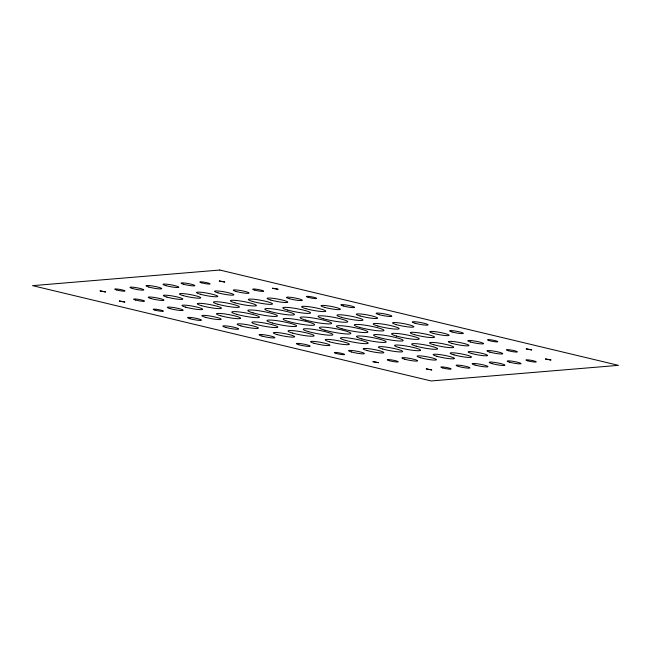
<?xml version="1.0" encoding="UTF-8"?>
<svg xmlns="http://www.w3.org/2000/svg" width="651" height="651" viewBox="0 0 651 651"><rect width="100%" height="100%" fill="white"/><g stroke="black" fill="none" stroke-linecap="round" stroke-linejoin="round"><path stroke-width="0.98" d="M100.14 290.932L105.568 291.941L100.14 290.932M119.361 301.014L124.78 302.031L119.361 301.014M219.314 280.988L224.741 282.005L219.314 280.988M272.574 288.23L278.001 289.247L272.574 288.23M373.031 361.671L378.459 362.68L373.031 361.671M426.299 368.914L431.719 369.931L426.299 368.914M526.252 348.887L531.68 349.904L526.252 348.887M545.465 358.978L550.892 359.987L545.465 358.978M219.818 270.035L32.55 285.651L431.182 380.965L618.45 365.349L219.818 270.035M201.664 282.843A5.232 0.627 10.4 0 0 210.053 283.982A5.232 0.627 10.4 0 0 203.234 282.038A5.232 0.627 10.4 0 0 201.664 282.843M183.484 284.227A7.047 0.846 10.4 0 0 194.787 285.765A7.047 0.846 10.4 0 0 185.608 283.144A7.047 0.846 10.4 0 0 183.484 284.227M165.85 285.626A8.015 0.96 10.4 0 0 178.7 287.376A8.015 0.96 10.4 0 0 168.259 284.389A8.015 0.96 10.4 0 0 165.85 285.626M148.827 287.042A8.015 0.96 10.4 0 0 161.676 288.792A8.015 0.96 10.4 0 0 151.235 285.813A8.015 0.96 10.4 0 0 148.827 287.042M132.413 288.483A7.047 0.846 10.4 0 0 143.716 290.02A7.047 0.846 10.4 0 0 134.537 287.4A7.047 0.846 10.4 0 0 132.413 288.483M116.545 289.947A5.232 0.627 10.4 0 0 124.927 291.087A5.232 0.627 10.4 0 0 118.116 289.142A5.232 0.627 10.4 0 0 116.545 289.947M254.712 290.086A5.566 0.667 10.4 0 0 263.639 291.298A5.566 0.667 10.4 0 0 256.388 289.223A5.566 0.667 10.4 0 0 254.712 290.086M236.134 291.453A8.015 0.96 10.4 0 0 248.983 293.194A8.015 0.96 10.4 0 0 238.551 290.216A8.015 0.96 10.4 0 0 236.134 291.453M217.963 292.828A9.83 1.18 10.4 0 0 233.725 294.976A9.83 1.18 10.4 0 0 220.917 291.322A9.83 1.18 10.4 0 0 217.963 292.828M200.321 294.228A10.798 1.294 10.4 0 0 217.629 296.587A10.798 1.294 10.4 0 0 203.568 292.568A10.798 1.294 10.4 0 0 200.321 294.228M183.297 295.652A10.798 1.294 10.4 0 0 200.606 298.003A10.798 1.294 10.4 0 0 186.544 293.992A10.798 1.294 10.4 0 0 183.297 295.652M166.884 297.092A9.83 1.18 10.4 0 0 182.646 299.232A9.83 1.18 10.4 0 0 169.846 295.578A9.83 1.18 10.4 0 0 166.884 297.092M151.016 298.549A8.015 0.96 10.4 0 0 163.865 300.298A8.015 0.96 10.4 0 0 153.424 297.32A8.015 0.96 10.4 0 0 151.016 298.549M135.546 300.021A5.566 0.667 10.4 0 0 144.465 301.234A5.566 0.667 10.4 0 0 137.215 299.167A5.566 0.667 10.4 0 0 135.546 300.021M308.192 297.336A5.232 0.627 10.4 0 0 316.581 298.475A5.232 0.627 10.4 0 0 309.762 296.53A5.232 0.627 10.4 0 0 308.192 297.336M289.402 298.695A8.015 0.96 10.4 0 0 302.251 300.445A8.015 0.96 10.4 0 0 291.811 297.458A8.015 0.96 10.4 0 0 289.402 298.695M270.824 300.062A10.465 1.253 10.4 0 0 287.596 302.341A10.465 1.253 10.4 0 0 273.973 298.451A10.465 1.253 10.4 0 0 270.824 300.062M252.645 301.446A12.279 1.473 10.4 0 0 272.33 304.123A12.279 1.473 10.4 0 0 256.339 299.558A12.279 1.473 10.4 0 0 252.645 301.446M235.011 302.845A13.248 1.595 10.4 0 0 256.242 305.734A13.248 1.595 10.4 0 0 238.99 300.803A13.248 1.595 10.4 0 0 235.011 302.845M217.987 304.261A13.248 1.595 10.4 0 0 239.218 307.15A13.248 1.595 10.4 0 0 221.967 302.227A13.248 1.595 10.4 0 0 217.987 304.261M201.574 305.701A12.279 1.473 10.4 0 0 221.259 308.379A12.279 1.473 10.4 0 0 205.268 303.814A12.279 1.473 10.4 0 0 201.574 305.701M185.698 307.166A10.465 1.253 10.4 0 0 202.477 309.445A10.465 1.253 10.4 0 0 188.847 305.555A10.465 1.253 10.4 0 0 185.698 307.166M170.228 308.639A8.015 0.96 10.4 0 0 183.077 310.381A8.015 0.96 10.4 0 0 172.637 307.402A8.015 0.96 10.4 0 0 170.228 308.639M154.971 310.112A5.232 0.627 10.4 0 0 163.36 311.259A5.232 0.627 10.4 0 0 156.549 309.315A5.232 0.627 10.4 0 0 154.971 310.112M343.28 305.962A7.047 0.846 10.4 0 0 354.575 307.5A7.047 0.846 10.4 0 0 345.396 304.88A7.047 0.846 10.4 0 0 343.28 305.962M324.491 307.321A9.83 1.18 10.4 0 0 340.245 309.469A9.83 1.18 10.4 0 0 327.445 305.807A9.83 1.18 10.4 0 0 324.491 307.321M305.913 308.688A12.279 1.473 10.4 0 0 325.598 311.365A12.279 1.473 10.4 0 0 309.599 306.8A12.279 1.473 10.4 0 0 305.913 308.688M287.734 310.071A14.094 1.693 10.4 0 0 310.332 313.147A14.094 1.693 10.4 0 0 291.974 307.899A14.094 1.693 10.4 0 0 287.734 310.071M270.092 311.471A15.063 1.807 10.4 0 0 294.244 314.759A15.063 1.807 10.4 0 0 274.624 309.152A15.063 1.807 10.4 0 0 270.092 311.471M253.068 312.887A15.063 1.807 10.4 0 0 277.22 316.174A15.063 1.807 10.4 0 0 257.601 310.576A15.063 1.807 10.4 0 0 253.068 312.887M236.663 314.327A14.094 1.693 10.4 0 0 259.261 317.403A14.094 1.693 10.4 0 0 240.894 312.163A14.094 1.693 10.4 0 0 236.663 314.327M220.787 315.792A12.279 1.473 10.4 0 0 240.471 318.469A12.279 1.473 10.4 0 0 224.481 313.904A12.279 1.473 10.4 0 0 220.787 315.792M205.317 317.265A9.83 1.18 10.4 0 0 221.08 319.405A9.83 1.18 10.4 0 0 208.271 315.751A9.83 1.18 10.4 0 0 205.317 317.265M190.059 318.746A7.047 0.846 10.4 0 0 201.354 320.276A7.047 0.846 10.4 0 0 192.175 317.655A7.047 0.846 10.4 0 0 190.059 318.746M378.906 314.604A8.015 0.96 10.4 0 0 391.756 316.353A8.015 0.96 10.4 0 0 381.315 313.375A8.015 0.96 10.4 0 0 378.906 314.604M360.117 315.963A10.798 1.294 10.4 0 0 377.425 318.323A10.798 1.294 10.4 0 0 363.364 314.303A10.798 1.294 10.4 0 0 360.117 315.963M341.539 317.33A13.248 1.595 10.4 0 0 362.77 320.219A13.248 1.595 10.4 0 0 345.518 315.296A13.248 1.595 10.4 0 0 341.539 317.33M323.36 318.713A15.063 1.807 10.4 0 0 347.504 322.001A15.063 1.807 10.4 0 0 327.884 316.394A15.063 1.807 10.4 0 0 323.36 318.713M305.718 320.113A16.031 1.929 10.4 0 0 331.416 323.612A16.031 1.929 10.4 0 0 310.543 317.647A16.031 1.929 10.4 0 0 305.718 320.113M288.694 321.537A16.031 1.929 10.4 0 0 314.392 325.028A16.031 1.929 10.4 0 0 293.52 319.071A16.031 1.929 10.4 0 0 288.694 321.537M272.281 322.977A15.063 1.807 10.4 0 0 296.433 326.257A15.063 1.807 10.4 0 0 276.813 320.658A15.063 1.807 10.4 0 0 272.281 322.977M256.413 324.434A13.248 1.595 10.4 0 0 277.651 327.323A13.248 1.595 10.4 0 0 260.4 322.4A13.248 1.595 10.4 0 0 256.413 324.434M240.943 325.907A10.798 1.294 10.4 0 0 258.252 328.259A10.798 1.294 10.4 0 0 244.19 324.247A10.798 1.294 10.4 0 0 240.943 325.907M225.685 327.388A8.015 0.96 10.4 0 0 238.535 329.137A8.015 0.96 10.4 0 0 228.094 326.151A8.015 0.96 10.4 0 0 225.685 327.388M415.143 323.27A8.015 0.96 10.4 0 0 427.992 325.02A8.015 0.96 10.4 0 0 417.551 322.033A8.015 0.96 10.4 0 0 415.143 323.27M396.353 324.629A10.798 1.294 10.4 0 0 413.662 326.989A10.798 1.294 10.4 0 0 399.6 322.969A10.798 1.294 10.4 0 0 396.353 324.629M377.775 325.996A13.248 1.595 10.4 0 0 399.006 328.885A13.248 1.595 10.4 0 0 381.755 323.962A13.248 1.595 10.4 0 0 377.775 325.996M359.596 327.38A15.063 1.807 10.4 0 0 383.748 330.667A15.063 1.807 10.4 0 0 364.129 325.061A15.063 1.807 10.4 0 0 359.596 327.38M341.962 328.779A16.031 1.929 10.4 0 0 367.66 332.279A16.031 1.929 10.4 0 0 346.78 326.314A16.031 1.929 10.4 0 0 341.962 328.779M324.939 330.203A16.031 1.929 10.4 0 0 350.629 333.694A16.031 1.929 10.4 0 0 329.756 327.73A16.031 1.929 10.4 0 0 324.939 330.203M308.525 331.644A15.063 1.807 10.4 0 0 332.669 334.923A15.063 1.807 10.4 0 0 313.05 329.325A15.063 1.807 10.4 0 0 308.525 331.644M292.649 333.1A13.248 1.595 10.4 0 0 313.888 335.989A13.248 1.595 10.4 0 0 296.636 331.058A13.248 1.595 10.4 0 0 292.649 333.1M277.18 334.573A10.798 1.294 10.4 0 0 294.496 336.925A10.798 1.294 10.4 0 0 280.426 332.913A10.798 1.294 10.4 0 0 277.18 334.573M261.922 336.054A8.015 0.96 10.4 0 0 274.771 337.796A8.015 0.96 10.4 0 0 264.33 334.817A8.015 0.96 10.4 0 0 261.922 336.054M451.997 331.953A7.047 0.846 10.4 0 0 463.292 333.491A7.047 0.846 10.4 0 0 454.113 330.871A7.047 0.846 10.4 0 0 451.997 331.953M433.208 333.32A9.83 1.18 10.4 0 0 448.97 335.46A9.83 1.18 10.4 0 0 436.162 331.807A9.83 1.18 10.4 0 0 433.208 333.32M414.63 334.687A12.279 1.473 10.4 0 0 434.315 337.364A12.279 1.473 10.4 0 0 418.316 332.791A12.279 1.473 10.4 0 0 414.63 334.687M396.451 336.062A14.094 1.693 10.4 0 0 419.049 339.138A14.094 1.693 10.4 0 0 400.69 333.898A14.094 1.693 10.4 0 0 396.451 336.062M378.809 337.462A15.063 1.807 10.4 0 0 402.961 340.75A15.063 1.807 10.4 0 0 383.341 335.151A15.063 1.807 10.4 0 0 378.809 337.462M361.785 338.886A15.063 1.807 10.4 0 0 385.937 342.174A15.063 1.807 10.4 0 0 366.318 336.567A15.063 1.807 10.4 0 0 361.785 338.886M345.38 340.327A14.094 1.693 10.4 0 0 367.978 343.402A14.094 1.693 10.4 0 0 349.62 338.154A14.094 1.693 10.4 0 0 345.38 340.327M329.504 341.783A12.279 1.473 10.4 0 0 349.188 344.46A12.279 1.473 10.4 0 0 333.198 339.895A12.279 1.473 10.4 0 0 329.504 341.783M314.034 343.256A9.83 1.18 10.4 0 0 329.797 345.404A9.83 1.18 10.4 0 0 316.988 341.742A9.83 1.18 10.4 0 0 314.034 343.256M298.776 344.737A7.047 0.846 10.4 0 0 310.071 346.275A7.047 0.846 10.4 0 0 300.892 343.655A7.047 0.846 10.4 0 0 298.776 344.737M489.389 340.66A5.232 0.627 10.4 0 0 497.771 341.799A5.232 0.627 10.4 0 0 490.96 339.855A5.232 0.627 10.4 0 0 489.389 340.66M470.6 342.019A8.015 0.96 10.4 0 0 483.449 343.769A8.015 0.96 10.4 0 0 473.008 340.79A8.015 0.96 10.4 0 0 470.6 342.019M452.022 343.386A10.465 1.253 10.4 0 0 468.793 345.673A10.465 1.253 10.4 0 0 455.163 341.775A10.465 1.253 10.4 0 0 452.022 343.386M433.843 344.77A12.279 1.473 10.4 0 0 453.527 347.447A12.279 1.473 10.4 0 0 437.537 342.882A12.279 1.473 10.4 0 0 433.843 344.77M416.201 346.169A13.248 1.595 10.4 0 0 437.439 349.058A13.248 1.595 10.4 0 0 420.188 344.135A13.248 1.595 10.4 0 0 416.201 346.169M399.177 347.593A13.248 1.595 10.4 0 0 420.416 350.474A13.248 1.595 10.4 0 0 403.164 345.551A13.248 1.595 10.4 0 0 399.177 347.593M382.772 349.034A12.279 1.473 10.4 0 0 402.456 351.711A12.279 1.473 10.4 0 0 386.458 347.138A12.279 1.473 10.4 0 0 382.772 349.034M366.895 350.49A10.465 1.253 10.4 0 0 383.667 352.769A10.465 1.253 10.4 0 0 370.045 348.879A10.465 1.253 10.4 0 0 366.895 350.49M351.426 351.963A8.015 0.96 10.4 0 0 364.275 353.713A8.015 0.96 10.4 0 0 353.835 350.726A8.015 0.96 10.4 0 0 351.426 351.963M336.168 353.444A5.232 0.627 10.4 0 0 344.558 354.583A5.232 0.627 10.4 0 0 337.739 352.639A5.232 0.627 10.4 0 0 336.168 353.444M508.39 350.734A5.566 0.667 10.4 0 0 517.317 351.955A5.566 0.667 10.4 0 0 510.067 349.88A5.566 0.667 10.4 0 0 508.39 350.734M489.812 352.11A8.015 0.96 10.4 0 0 502.662 353.851A8.015 0.96 10.4 0 0 492.221 350.873A8.015 0.96 10.4 0 0 489.812 352.11M471.633 353.485A9.83 1.18 10.4 0 0 487.396 355.633A9.83 1.18 10.4 0 0 474.587 351.971A9.83 1.18 10.4 0 0 471.633 353.485M453.999 354.885A10.798 1.294 10.4 0 0 471.308 357.244A10.798 1.294 10.4 0 0 457.246 353.224A10.798 1.294 10.4 0 0 453.999 354.885M436.976 356.309A10.798 1.294 10.4 0 0 454.284 358.66A10.798 1.294 10.4 0 0 440.222 354.649A10.798 1.294 10.4 0 0 436.976 356.309M420.562 357.749A9.83 1.18 10.4 0 0 436.325 359.889A9.83 1.18 10.4 0 0 423.516 356.235A9.83 1.18 10.4 0 0 420.562 357.749M404.686 359.206A8.015 0.96 10.4 0 0 417.535 360.955A8.015 0.96 10.4 0 0 407.103 357.977A8.015 0.96 10.4 0 0 404.686 359.206M389.217 360.678A5.566 0.667 10.4 0 0 398.143 361.891A5.566 0.667 10.4 0 0 390.893 359.824A5.566 0.667 10.4 0 0 389.217 360.678M527.815 360.833A5.232 0.627 10.4 0 0 536.204 361.972A5.232 0.627 10.4 0 0 529.393 360.027A5.232 0.627 10.4 0 0 527.815 360.833M509.643 362.208A7.047 0.846 10.4 0 0 520.938 363.746A7.047 0.846 10.4 0 0 511.759 361.126A7.047 0.846 10.4 0 0 509.643 362.208M492.001 363.608A8.015 0.96 10.4 0 0 504.85 365.357A8.015 0.96 10.4 0 0 494.41 362.379A8.015 0.96 10.4 0 0 492.001 363.608M474.978 365.032A8.015 0.96 10.4 0 0 487.827 366.782A8.015 0.96 10.4 0 0 477.386 363.795A8.015 0.96 10.4 0 0 474.978 365.032M458.564 366.472A7.047 0.846 10.4 0 0 469.867 368.01A7.047 0.846 10.4 0 0 460.688 365.39A7.047 0.846 10.4 0 0 458.564 366.472M442.696 367.929A5.232 0.627 10.4 0 0 451.086 369.068A5.232 0.627 10.4 0 0 444.267 367.123A5.232 0.627 10.4 0 0 442.696 367.929"/></g></svg>
